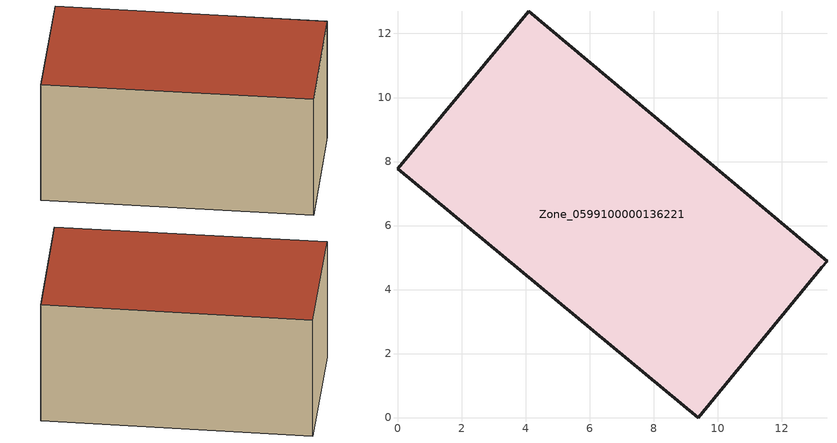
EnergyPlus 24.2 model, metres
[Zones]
Zone_0599100000136221
 floor ground (C_G): 4.1,12.69 13.42,4.88 13.26,4.69 9.39,0 0,7.77 z0
 wall outside (C_F): 9.39,0 13.26,4.69 13.42,4.88 4.1,12.69 0,7.77 9.39,0 z0:6.16
 roof outside (C_R): 13.42,4.88 4.1,12.69 0,7.77 9.39,0 13.26,4.69 z6.16
[BUILDING]
Pand.0599100000136221: North Axis=0; Terrain=City; Loads Convergence Tolerance Value=0.04; Temperature Convergence Tolerance Value=0.4; Solar Distribution=FullExterior; Maximum Number of Warmup Days=25; Minimum Number of Warmup Days=1
[Site:Location]
Rotterdam.The.Hague.AP_ZH_NLD Design_Conditions: Latitude=51.96; Longitude=4.45; Time Zone=1; Elevation=-4.5
[SITE:GROUNDTEMPERATURE:BUILDINGSURFACE]
18, 18, 18, 18, 18, 18, 18, 18, 18, 18, 18, 18
[MATERIAL] Thermal Absorptance=0.9; Solar Absorptance=0.7; Visible Absorptance=0.7
Name | Roughness | Thickness | Conductivity | Density | Specific Heat
G.TI.1946-1964 | MediumSmooth | 0.15 | 1 | 540 | 1210
F.TI.1946-1964 | Rough | 0.3 | 0.857143 | 1920 | 840
R.TI.1946-1964 | MediumRough | 0.2 | 0.277778 | 1500 | 1000
[CONSTRUCTION]
C_G: G.TI.1946-1964
C_F: F.TI.1946-1964
C_R: R.TI.1946-1964
[ZONE]
Zone_0599100000136221: Type=1; Multiplier=1; Ceiling Height=Autocalculate; Volume=Autocalculate; Floor Area=autocalculate; Part of Total Floor Area=Yes
[ZONEINFILTRATION:DESIGNFLOWRATE]
Infil_Zone_0599100000136221: Zone or ZoneList or Space or SpaceList=Zone_0599100000136221; Schedule=AlwaysOn; Design Flow Rate Calculation Method=Flow/Area; Flow Rate per Floor Area=0.003; Constant Term Coefficient=1; Temperature Term Coefficient=0; Velocity Term Coefficient=0; Velocity Squared Term Coefficient=0
[HVACTEMPLATE:ZONE:IDEALLOADSAIRSYSTEM]
Zone_0599100000136221: Maximum Heating Supply Air Temperature=50; Minimum Cooling Supply Air Temperature=13; Maximum Heating Supply Air Humidity Ratio=0.0156; Minimum Cooling Supply Air Humidity Ratio=0.0077; Heating Limit=NoLimit; Cooling Limit=NoLimit; Dehumidification Control Type=ConstantSensibleHeatRatio; Cooling Sensible Heat Ratio=0.7; Dehumidification Setpoint=60; Humidification Control Type=None; Humidification Setpoint=30; Outdoor Air Method=None; Outdoor Air Flow Rate per Person=0.00944; Outdoor Air Flow Rate per Zone Floor Area=0; Outdoor Air Flow Rate per Zone=0; Demand Controlled Ventilation Type=None; Outdoor Air Economizer Type=NoEconomizer; Heat Recovery Type=None; Sensible Heat Recovery Effectiveness=0.7; Latent Heat Recovery Effectiveness=0.65
[ZONECONTROL:THERMOSTAT]
ThermostatControl_Zone_0599100000136221: Zone or ZoneList=Zone_0599100000136221; Control Type Schedule=DualSetpointControlType; Control 1=Thermostat_Zone_0599100000136221; Temperature Difference Between Cutout And Setpoint=0
[THERMOSTATSETPOINT:DUALSETPOINT]
Thermostat_Zone_0599100000136221: Heating Setpoint Temperature Schedule=HeatingSetpoint_Zone_0599100000136221; Cooling Setpoint Temperature Schedule=CoolingSetpoint_Zone_0599100000136221
[SCHEDULE:COMPACT]
HeatingSetpoint_Zone_0599100000136221: Through: 12/31, For: AllDays, Until: 24:00, 21
CoolingSetpoint_Zone_0599100000136221: Through: 12/31, For: AllDays, Until: 24:00, 24
DualSetpointControlType: Through: 12/31, For: AllDays, Until: 24:00, 4
AlwaysOn: Through: 12/31, For: AllDays, Until: 24:00, 1
